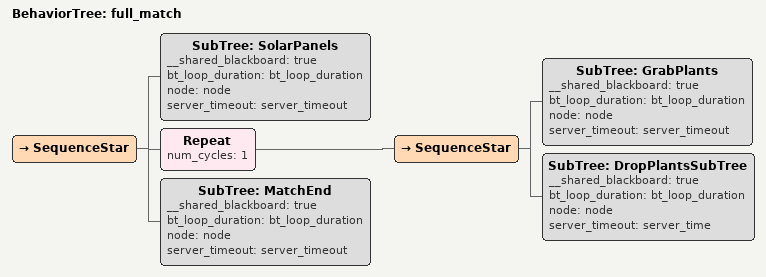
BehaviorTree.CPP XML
<BehaviorTree ID="full_match">
    <SequenceStar>
        <SubTree ID="SolarPanels" __shared_blackboard="true" bt_loop_duration="bt_loop_duration" node="node" server_timeout="server_timeout"/>
        <Repeat num_cycles="1">
            <SequenceStar>
                <SubTree ID="GrabPlants" __shared_blackboard="true" bt_loop_duration="bt_loop_duration" node="node" server_timeout="server_timeout"/>
                <SubTree ID="DropPlantsSubTree" __shared_blackboard="true" bt_loop_duration="bt_loop_duration" node="node" server_timeout="server_time"/>
            </SequenceStar>
        </Repeat>
        <SubTree ID="MatchEnd" __shared_blackboard="true" bt_loop_duration="bt_loop_duration" node="node" server_timeout="server_timeout"/>
    </SequenceStar>
</BehaviorTree>
